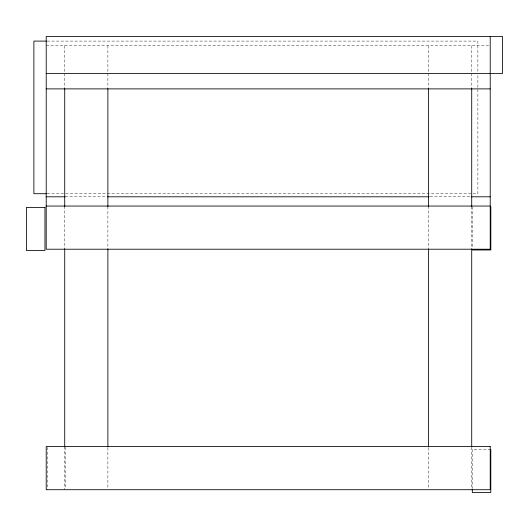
<?xml version="1.0" encoding="UTF-8"?>
<svg xmlns="http://www.w3.org/2000/svg" width="529" height="529" viewBox="0 0 529 529"><rect width="100%" height="100%" fill="white"/><g stroke="black" fill="none" stroke-linecap="round" stroke-linejoin="round"><path stroke-width="0.4" stroke-dasharray="2.65 1.98" d="M47.088 41.09L477.885 41.09L477.885 72.44M46.215 45.719L489.411 45.719M47.088 193.713L477.885 193.713L477.885 73.266M65.199 196.801L106.461 196.801M429.971 196.801L470.413 196.801M490.8 449.366L472.304 449.366L472.304 488.459M472.324 206.806L472.324 248.346M471.716 45.719L471.716 88.885M471.716 206.647L471.716 248.108M471.716 447.362L471.716 489.715M428.55 45.719L428.55 87.807M428.55 206.052L428.55 248.108M428.55 447.627L428.55 488.889M107.883 45.719L107.883 87.807M107.883 206.647L107.883 248.108M107.883 447.627L107.883 488.889M65.768 447.362L65.768 488.902M64.717 45.719L64.717 88.885M64.717 206.052L64.717 249.219M64.717 446.549L64.717 489.715M47.273 447.362L47.273 489.715"/><path stroke-width="0.79" d="M46.261 41.09L33.882 41.09L33.882 193.713L46.261 193.713M46.215 73.465L502.55 73.465L502.55 36.468L46.215 36.468L46.215 249.219L490.218 249.219L490.218 36.468M46.215 88.885L490.218 88.885M46.215 196.801L65.199 196.801M107.288 196.801L429.145 196.801M471.233 196.801L490.218 196.801M46.215 206.052L490.218 206.052M472.324 249.972L490.826 249.972L490.826 206.806M490.8 449.366L490.8 492.532L472.304 492.532L472.304 489.279M471.716 88.634L471.716 206.647M471.716 248.736L471.716 446.84M428.55 88.634L428.55 206.647M428.55 248.736L428.55 446.84M107.883 88.634L107.883 206.647M107.883 248.736L107.883 446.84M64.717 88.634L64.717 206.647M64.717 248.736L64.717 446.84M44.952 207.401L26.45 207.401L26.45 250.567L44.952 250.567L44.952 207.401M490.218 446.549L46.215 446.549L46.215 489.715L490.218 489.715L490.218 446.549"/></g></svg>
